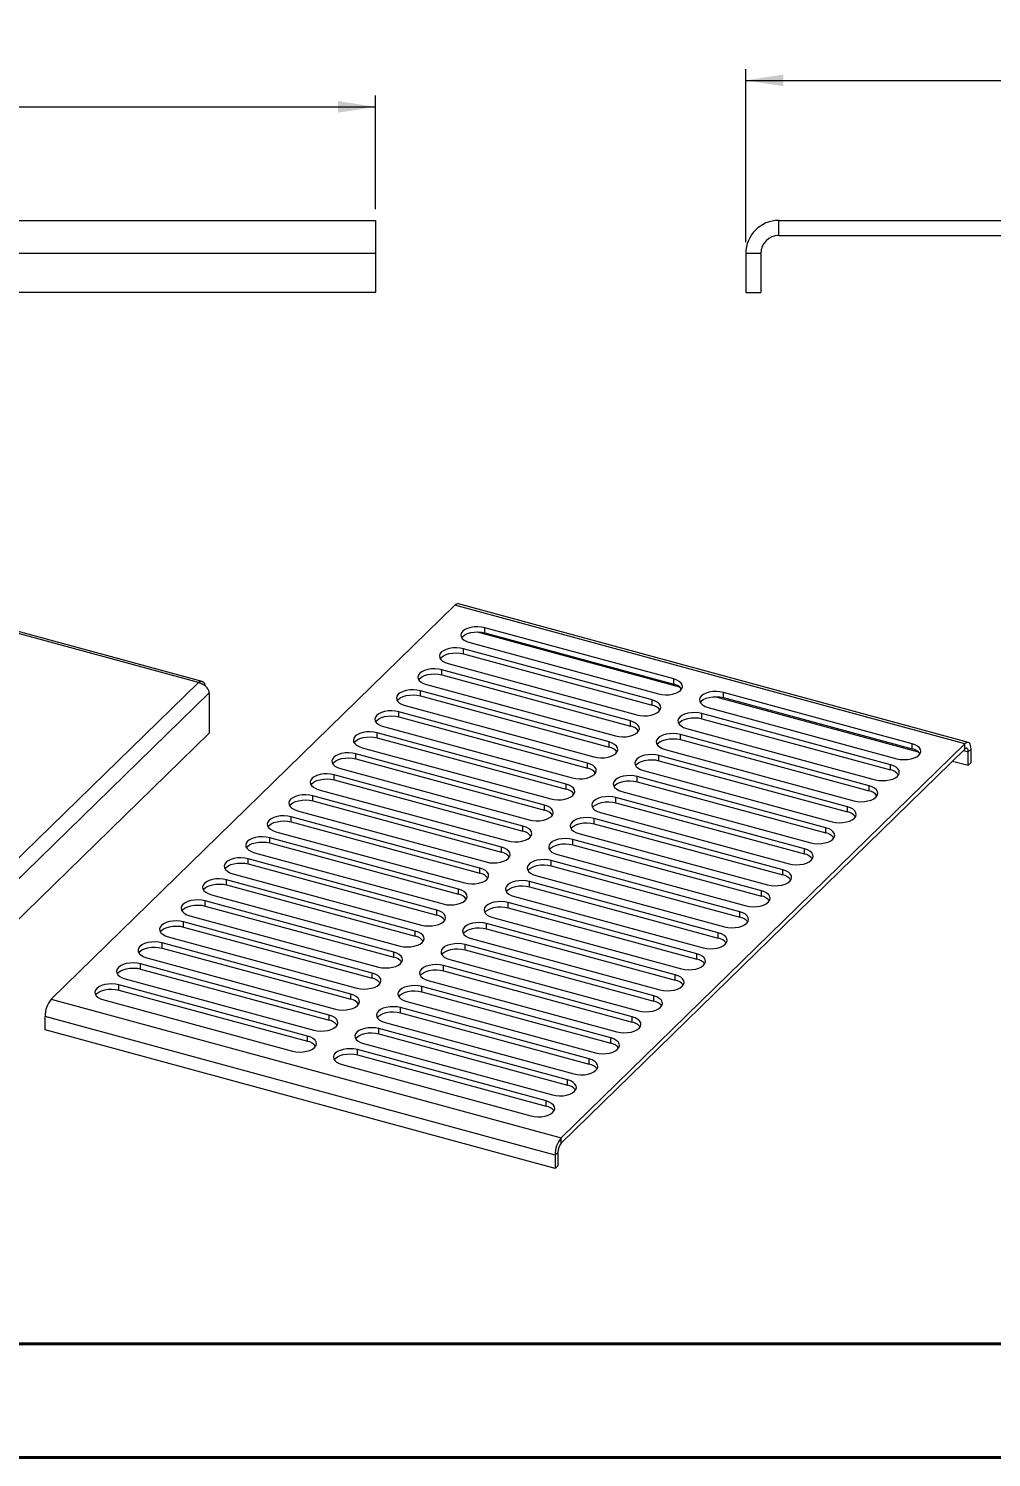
# Paper-space layout 'Hoja2' of a CAD drawing. Header units: inches. Extents: x 0 to 16.5, y 0 to 11.7.
# Drawn here: x 5.365 to 8.704, y 0.008 to 4.965 of the extents above; entities that cross this region are included whole.
import ezdxf

# ---------------------------------------------------------------- set-up
doc = ezdxf.new("R2010")
doc.units = ezdxf.units.IN
doc.header["$MEASUREMENT"] = 0
doc.styles.add('SLDTEXTSTYLE1', font='TXT', dxfattribs={"width": 0.75})
doc.dimstyles.new('SLDDIMSTYLE1', dxfattribs={"dimtxt": 0.137795, "dimasz": 0.13, "dimexe": 0, "dimexo": 0.0625, "dimgap": 0.034449, "dimtad": 1, "dimlfac": 2, "dimrnd": 1e-09, "dimzin": 12, "dimdsep": 46, "dimtxsty": 'SLDTEXTSTYLE1', "dimsah": 1, "dimcen": 0.09, "dimadec": 0, "dimazin": 3, "dimtfac": 1, "dimtofl": 0, "dimtmove": 0, "dimatfit": 3, "dimfxl": 1, "dimfrac": 2, "dimtolj": 1, "dimtzin": 12, "dimarcsym": 0})
doc.dimstyles.new('SLDDIMSTYLE3', dxfattribs={"dimtxt": 0.137795, "dimasz": 0.13, "dimexe": 0, "dimexo": 0.0625, "dimgap": 0.034449, "dimtad": 1, "dimlfac": 2, "dimrnd": 1e-09, "dimzin": 4, "dimdsep": 46, "dimtxsty": 'SLDTEXTSTYLE1', "dimsah": 1, "dimcen": 0.09, "dimadec": 0, "dimazin": 1, "dimtfac": 1, "dimtofl": 0, "dimtmove": 0, "dimatfit": 3, "dimfxl": 1, "dimfrac": 2, "dimtolj": 1, "dimtzin": 12, "dimarcsym": 0})

# ---------------------------------------------------------------- blocks, each defined once
blk = doc.blocks.new('_D_5')
at = {"color": 7, "linetype": 'Continuous', "lineweight": 0}
for p, q in [((1.5685, 4.3389), (1.5685, 4.7326)), ((6.5685, 4.3389), (6.5685, 4.7326)), ((1.5685, 4.6932), (6.5685, 4.6932))]:
    blk.add_line(p, q, dxfattribs=at)
for points in [[(1.5685, 4.6932), (1.6985, 4.6732), (1.6985, 4.7132)], [(6.5685, 4.6932), (6.4385, 4.7132), (6.4385, 4.6732)]]:
    blk.add_solid(points, dxfattribs=at)
at = {"color": 7, "linetype": 'Continuous', "lineweight": 0, "insert": (3.7565, 4.8709), "char_height": 0.1378, "attachment_point": 1, "style": 'SLDTEXTSTYLE1'}
blk.add_mtext('10.00', dxfattribs=at)
blk = doc.blocks.new('_D_6')
at = {"color": 7, "linetype": 'Continuous', "lineweight": 0}
for p, q in [((7.8523, 4.2241), (7.8523, 4.8245)), ((15.5819, 4.2241), (15.5819, 4.8245)), ((7.8523, 4.7851), (15.5819, 4.7851))]:
    blk.add_line(p, q, dxfattribs=at)
for points in [[(7.8523, 4.7851), (7.9823, 4.7651), (7.9823, 4.8051)], [(15.5819, 4.7851), (15.4519, 4.8051), (15.4519, 4.7651)]]:
    blk.add_solid(points, dxfattribs=at)
at = {"color": 7, "linetype": 'Continuous', "lineweight": 0, "insert": (11.4619, 4.9627), "char_height": 0.1378, "attachment_point": 1, "style": 'SLDTEXTSTYLE1'}
blk.add_mtext('15.46', dxfattribs=at)

psp = doc.layouts.new('Hoja2')

# ---------------------------------------------------------------- linework, layer by layer
at = {"color": 7, "linetype": 'Continuous', "lineweight": 15}
for p, q in [((1.5685, 4.2995), (6.5685, 4.2995)), ((6.5685, 4.2995), (6.5685, 4.1847)), ((7.9671, 4.2472), (7.9671, 4.2995)), ((7.9671, 4.2995), (15.4671, 4.2995)), ((7.9671, 4.2472), (15.4671, 4.2472)), ((6.5685, 4.1847), (1.5685, 4.1847)), ((6.5685, 4.1847), (6.5685, 4.0495)), ((7.8523, 4.1847), (7.8523, 4.0495)), ((7.9046, 4.1847), (7.8523, 4.1847)), ((7.9046, 4.1847), (7.9046, 4.0495)), ((6.5685, 4.0495), (1.5685, 4.0495)), ((7.8523, 4.0495), (7.9046, 4.0495)), ((5.9666, 2.6998), (4.3958, 3.1267)), ((5.9537, 2.6966), (4.3892, 3.1218)), ((6.8436, 2.9642), (5.4435, 1.5977)), ((8.6124, 2.4835), (6.8436, 2.9642)), ((8.6245, 2.4884), (6.8556, 2.9692)), ((7.6023, 2.7087), (6.9478, 2.8866)), ((6.9478, 2.8687), (6.9478, 2.8866)), ((6.8948, 2.8349), (7.5492, 2.657)), ((6.9209, 2.872), (7.6228, 2.6813)), ((6.9478, 2.8687), (7.6023, 2.6908)), ((7.5276, 2.6358), (6.8731, 2.8137)), ((6.8731, 2.7958), (6.8731, 2.8137)), ((6.8731, 2.7958), (7.5276, 2.6179)), ((7.4529, 2.563), (6.7984, 2.7408)), ((6.7984, 2.7229), (6.7984, 2.7408)), ((6.8201, 2.762), (7.4746, 2.5841)), ((4.6595, 1.4334), (5.9537, 2.6966)), ((6.7454, 2.6891), (7.3999, 2.5112)), ((6.7984, 2.7229), (7.4529, 2.545)), ((7.6023, 2.6908), (7.6023, 2.7087)), ((4.6878, 1.3886), (5.9908, 2.6604)), ((5.9908, 2.6604), (5.9908, 2.5206)), ((7.3782, 2.4901), (6.7238, 2.668)), ((6.7238, 2.65), (6.7238, 2.668)), ((6.7238, 2.65), (7.3782, 2.4722)), ((7.5276, 2.6179), (7.5276, 2.6358)), ((7.7479, 2.6473), (8.4498, 2.4565)), ((8.4292, 2.484), (7.7747, 2.6619)), ((7.7747, 2.6439), (7.7747, 2.6619)), ((7.7747, 2.6439), (8.4292, 2.4661)), ((7.3036, 2.4172), (6.6491, 2.5951)), ((6.6491, 2.5771), (6.6491, 2.5951)), ((6.6708, 2.6162), (7.3252, 2.4383)), ((8.3545, 2.4111), (7.7, 2.589)), ((7.7, 2.571), (7.7, 2.589)), ((7.7217, 2.6101), (8.3762, 2.4322)), ((6.5961, 2.5433), (7.2506, 2.3655)), ((6.6491, 2.5771), (7.3036, 2.3993)), ((7.4529, 2.545), (7.4529, 2.563)), ((7.647, 2.5372), (8.3015, 2.3594)), ((7.7, 2.571), (8.3545, 2.3932)), ((4.6878, 1.2488), (5.9908, 2.5206)), ((7.2289, 2.3443), (6.5744, 2.5222)), ((6.5744, 2.5043), (6.5744, 2.5222)), ((6.5744, 2.5043), (7.2289, 2.3264)), ((7.2123, 1.117), (8.6124, 2.4835)), ((7.3782, 2.4722), (7.3782, 2.4901)), ((8.2798, 2.3382), (7.6254, 2.5161)), ((7.6254, 2.4982), (7.6254, 2.5161)), ((7.6254, 2.4982), (8.2798, 2.3203)), ((8.4292, 2.4661), (8.4292, 2.484)), ((8.6124, 2.4656), (8.6124, 2.4835)), ((7.1542, 2.2714), (6.4998, 2.4493)), ((6.4998, 2.4314), (6.4998, 2.4493)), ((6.4998, 2.4314), (7.1542, 2.2535)), ((6.5214, 2.4704), (7.1759, 2.2926)), ((7.2123, 1.099), (8.6124, 2.4656)), ((8.2052, 2.2653), (7.5507, 2.4432)), ((7.5507, 2.4253), (7.5507, 2.4432)), ((7.5724, 2.4643), (8.2268, 2.2865)), ((8.6069, 2.4602), (8.6241, 2.4555)), ((8.6241, 2.4555), (8.6338, 2.465)), ((8.6241, 2.4092), (8.6241, 2.4555)), ((8.6338, 2.4187), (8.6338, 2.465)), ((6.4467, 2.3976), (7.1012, 2.2197)), ((7.3036, 2.3993), (7.3036, 2.4172)), ((7.4977, 2.3915), (8.1522, 2.2136)), ((7.5507, 2.4253), (8.2052, 2.2474)), ((8.3545, 2.3932), (8.3545, 2.4111)), ((8.5698, 2.4239), (8.6241, 2.4092)), ((8.6338, 2.4187), (8.6241, 2.4092)), ((7.0796, 2.1986), (6.4251, 2.3764)), ((6.4251, 2.3585), (6.4251, 2.3764)), ((6.4251, 2.3585), (7.0796, 2.1806)), ((7.2289, 2.3264), (7.2289, 2.3443)), ((8.1305, 2.1925), (7.476, 2.3703)), ((7.476, 2.3524), (7.476, 2.3703)), ((7.476, 2.3524), (8.1305, 2.1745)), ((8.2798, 2.3203), (8.2798, 2.3382)), ((7.0049, 2.1257), (6.3504, 2.3035)), ((6.3504, 2.2856), (6.3504, 2.3035)), ((6.3504, 2.2856), (7.0049, 2.1077)), ((6.3721, 2.3247), (7.0265, 2.1468)), ((8.0558, 2.1196), (7.4014, 2.2974)), ((7.4014, 2.2795), (7.4014, 2.2974)), ((7.423, 2.3186), (8.0775, 2.1407)), ((6.9302, 2.0528), (6.2757, 2.2307)), ((6.2757, 2.2127), (6.2757, 2.2307)), ((6.2974, 2.2518), (6.9519, 2.0739)), ((7.1542, 2.2535), (7.1542, 2.2714)), ((7.3483, 2.2457), (8.0028, 2.0678)), ((7.4014, 2.2795), (8.0558, 2.1016)), ((8.2052, 2.2474), (8.2052, 2.2653)), ((6.2757, 2.2127), (6.9302, 2.0349)), ((7.0796, 2.1806), (7.0796, 2.1986)), ((7.9812, 2.0467), (7.3267, 2.2246)), ((7.3267, 2.2066), (7.3267, 2.2246)), ((7.3267, 2.2066), (7.9812, 2.0288)), ((8.1305, 2.1745), (8.1305, 2.1925)), ((6.8555, 1.9799), (6.2011, 2.1578)), ((6.2011, 2.1399), (6.2011, 2.1578)), ((6.2011, 2.1399), (6.8555, 1.962)), ((6.2227, 2.1789), (6.8772, 2.001)), ((7.9065, 1.9738), (7.252, 2.1517)), ((7.252, 2.1338), (7.252, 2.1517)), ((7.252, 2.1338), (7.9065, 1.9559)), ((7.2737, 2.1728), (7.9281, 1.995)), ((6.7809, 1.907), (6.1264, 2.0849)), ((6.1264, 2.067), (6.1264, 2.0849)), ((6.1481, 2.106), (6.8025, 1.9282)), ((7.0049, 2.1077), (7.0049, 2.1257)), ((7.199, 2.0999), (7.8535, 1.9221)), ((8.0558, 2.1016), (8.0558, 2.1196)), ((6.0734, 2.0332), (6.7279, 1.8553)), ((6.1264, 2.067), (6.7809, 1.8891)), ((6.9302, 2.0349), (6.9302, 2.0528)), ((7.8318, 1.9009), (7.1773, 2.0788)), ((7.1773, 2.0609), (7.1773, 2.0788)), ((7.1773, 2.0609), (7.8318, 1.883)), ((7.9812, 2.0288), (7.9812, 2.0467)), ((6.7062, 1.8342), (6.0517, 2.012)), ((6.0517, 1.9941), (6.0517, 2.012)), ((6.0517, 1.9941), (6.7062, 1.8162)), ((7.7571, 1.8281), (7.1027, 2.0059)), ((7.1027, 1.988), (7.1027, 2.0059)), ((7.1027, 1.988), (7.7571, 1.8101)), ((7.1243, 2.0271), (7.7788, 1.8492)), ((6.6315, 1.7613), (5.9771, 1.9391)), ((5.9771, 1.9212), (5.9771, 1.9391)), ((5.9987, 1.9603), (6.6532, 1.7824)), ((6.8555, 1.962), (6.8555, 1.9799)), ((7.6825, 1.7552), (7.028, 1.933)), ((7.028, 1.9151), (7.028, 1.933)), ((7.0497, 1.9542), (7.7041, 1.7763)), ((7.9065, 1.9559), (7.9065, 1.9738)), ((5.924, 1.8874), (6.5785, 1.7095)), ((5.9771, 1.9212), (6.6315, 1.7433)), ((6.7809, 1.8891), (6.7809, 1.907)), ((7.028, 1.9151), (7.6825, 1.7372)), ((7.8318, 1.883), (7.8318, 1.9009)), ((6.5569, 1.6884), (5.9024, 1.8663)), ((5.9024, 1.8483), (5.9024, 1.8663)), ((5.9024, 1.8483), (6.5569, 1.6705)), ((6.7062, 1.8162), (6.7062, 1.8342)), ((7.6078, 1.6823), (6.9533, 1.8602)), ((6.9533, 1.8422), (6.9533, 1.8602)), ((6.9533, 1.8422), (7.6078, 1.6644)), ((6.975, 1.8813), (7.6295, 1.7034)), ((6.4822, 1.6155), (5.8277, 1.7934)), ((5.8277, 1.7754), (5.8277, 1.7934)), ((5.8494, 1.8145), (6.5038, 1.6366)), ((7.5331, 1.6094), (6.8787, 1.7873)), ((6.8787, 1.7693), (6.8787, 1.7873)), ((6.9003, 1.8084), (7.5548, 1.6305)), ((7.7571, 1.8101), (7.7571, 1.8281)), ((5.7747, 1.7416), (6.4292, 1.5638)), ((5.8277, 1.7754), (6.4822, 1.5976)), ((6.6315, 1.7433), (6.6315, 1.7613)), ((6.8256, 1.7355), (7.4801, 1.5577)), ((6.8787, 1.7693), (7.5331, 1.5915)), ((7.6825, 1.7372), (7.6825, 1.7552)), ((6.4075, 1.5426), (5.753, 1.7205)), ((5.753, 1.7026), (5.753, 1.7205)), ((5.753, 1.7026), (6.4075, 1.5247)), ((6.5569, 1.6705), (6.5569, 1.6884)), ((7.4585, 1.5365), (6.804, 1.7144)), ((6.804, 1.6965), (6.804, 1.7144)), ((6.804, 1.6965), (7.4585, 1.5186)), ((6.3328, 1.4697), (5.6784, 1.6476)), ((5.6784, 1.6297), (5.6784, 1.6476)), ((5.7, 1.6688), (6.3545, 1.4909)), ((7.3838, 1.4636), (6.7293, 1.6415)), ((6.7293, 1.6236), (6.7293, 1.6415)), ((6.751, 1.6627), (7.4054, 1.4848)), ((7.6078, 1.6644), (7.6078, 1.6823)), ((5.4435, 1.5977), (7.2123, 1.117)), ((5.6254, 1.5959), (6.2798, 1.418)), ((5.6784, 1.6297), (6.3328, 1.4518)), ((6.4822, 1.5976), (6.4822, 1.6155)), ((6.6763, 1.5898), (7.3308, 1.4119)), ((6.7293, 1.6236), (7.3838, 1.4457)), ((7.5331, 1.5915), (7.5331, 1.6094)), ((7.1909, 1.0567), (5.4221, 1.5374)), ((5.4221, 1.4911), (5.4221, 1.5374)), ((6.4075, 1.5247), (6.4075, 1.5426)), ((7.3091, 1.3908), (6.6547, 1.5686)), ((6.6547, 1.5507), (6.6547, 1.5686)), ((6.6547, 1.5507), (7.3091, 1.3728)), ((7.4585, 1.5186), (7.4585, 1.5365)), ((7.1909, 1.0103), (5.4221, 1.4911)), ((7.2344, 1.3179), (6.58, 1.4958)), ((6.58, 1.4778), (6.58, 1.4958)), ((6.6016, 1.5169), (7.2561, 1.339)), ((6.3328, 1.4518), (6.3328, 1.4697)), ((6.527, 1.444), (7.1814, 1.2661)), ((6.58, 1.4778), (7.2344, 1.2999)), ((7.3838, 1.4457), (7.3838, 1.4636)), ((7.1598, 1.245), (6.5053, 1.4229)), ((6.5053, 1.4049), (6.5053, 1.4229)), ((6.5053, 1.4049), (7.1598, 1.2271)), ((7.3091, 1.3728), (7.3091, 1.3908)), ((6.4523, 1.3711), (7.1068, 1.1933)), ((7.2344, 1.2999), (7.2344, 1.3179)), ((7.1598, 1.2271), (7.1598, 1.245)), ((7.2123, 1.099), (7.2123, 1.117)), ((7.2007, 1.0662), (7.1909, 1.0567)), ((7.1909, 1.0567), (7.1909, 1.0103)), ((7.2007, 1.0662), (7.2007, 1.0199)), ((7.1909, 1.0103), (7.2007, 1.0199))]:
    psp.add_line(p, q, dxfattribs=at)
at = {"color": 7, "linetype": 'Continuous', "lineweight": 40}
for p, q in [((0.9874, 0.4022), (16.1448, 0.4022)), ((0.0031, 0.0085), (16.5385, 0.0085))]:
    psp.add_line(p, q, dxfattribs=at)
at = {"color": 7, "linetype": 'Continuous', "lineweight": 15, "flags": 128}
for points in [[(6.9478, 2.8866), (6.9359, 2.889), (6.9234, 2.89), (6.9107, 2.8895), (6.8985, 2.8875), (6.8875, 2.8843), (6.8782, 2.8798), (6.871, 2.8744), (6.8664, 2.8683), (6.8645, 2.8618), (6.8655, 2.8553), (6.8692, 2.849), (6.8756, 2.8433), (6.8843, 2.8385), (6.8948, 2.8349)], [(6.8672, 2.8518), (6.871, 2.8564), (6.8782, 2.8619), (6.8875, 2.8663), (6.8985, 2.8696), (6.9107, 2.8715), (6.9234, 2.872), (6.9359, 2.8711), (6.9478, 2.8687)], [(6.8731, 2.8137), (6.8613, 2.8161), (6.8487, 2.8171), (6.836, 2.8166), (6.8239, 2.8147), (6.8128, 2.8114), (6.8035, 2.8069), (6.7964, 2.8015), (6.7917, 2.7954), (6.7898, 2.7889), (6.7908, 2.7824), (6.7946, 2.7761), (6.8009, 2.7705), (6.8096, 2.7657), (6.8201, 2.762)], [(6.7925, 2.7789), (6.7964, 2.7836), (6.8035, 2.789), (6.8128, 2.7934), (6.8239, 2.7967), (6.836, 2.7987), (6.8487, 2.7991), (6.8613, 2.7982), (6.8731, 2.7958)], [(6.7984, 2.7408), (6.7866, 2.7432), (6.774, 2.7442), (6.7613, 2.7437), (6.7492, 2.7418), (6.7382, 2.7385), (6.7289, 2.734), (6.7217, 2.7286), (6.7171, 2.7225), (6.7152, 2.716), (6.7161, 2.7095), (6.7199, 2.7032), (6.7263, 2.6976), (6.7349, 2.6928), (6.7454, 2.6891)], [(6.7179, 2.706), (6.7217, 2.7107), (6.7289, 2.7161), (6.7382, 2.7206), (6.7492, 2.7238), (6.7613, 2.7258), (6.774, 2.7263), (6.7866, 2.7253), (6.7984, 2.7229)], [(7.5492, 2.657), (7.5611, 2.6546), (7.5737, 2.6536), (7.5863, 2.6541), (7.5985, 2.656), (7.6095, 2.6593), (7.6188, 2.6638), (7.626, 2.6692), (7.6306, 2.6753), (7.6325, 2.6818), (7.6315, 2.6883), (7.6278, 2.6946), (7.6214, 2.7002), (7.6128, 2.705), (7.6023, 2.7087)], [(6.7238, 2.668), (6.7119, 2.6703), (6.6993, 2.6713), (6.6867, 2.6708), (6.6745, 2.6689), (6.6635, 2.6656), (6.6542, 2.6611), (6.647, 2.6557), (6.6424, 2.6496), (6.6405, 2.6432), (6.6415, 2.6366), (6.6452, 2.6304), (6.6516, 2.6247), (6.6602, 2.6199), (6.6708, 2.6162)], [(6.6432, 2.6331), (6.647, 2.6378), (6.6542, 2.6432), (6.6635, 2.6477), (6.6745, 2.651), (6.6867, 2.6529), (6.6993, 2.6534), (6.7119, 2.6524), (6.7238, 2.65)], [(7.4746, 2.5841), (7.4864, 2.5817), (7.499, 2.5807), (7.5117, 2.5812), (7.5238, 2.5832), (7.5348, 2.5864), (7.5441, 2.5909), (7.5513, 2.5963), (7.5559, 2.6024), (7.5578, 2.6089), (7.5569, 2.6154), (7.5531, 2.6217), (7.5468, 2.6274), (7.5381, 2.6322), (7.5276, 2.6358)], [(7.7747, 2.6619), (7.7629, 2.6642), (7.7503, 2.6652), (7.7376, 2.6647), (7.7255, 2.6628), (7.7145, 2.6595), (7.7051, 2.6551), (7.698, 2.6496), (7.6933, 2.6435), (7.6914, 2.6371), (7.6924, 2.6305), (7.6962, 2.6243), (7.7025, 2.6186), (7.7112, 2.6138), (7.7217, 2.6101)], [(7.6941, 2.627), (7.698, 2.6317), (7.7051, 2.6371), (7.7145, 2.6416), (7.7255, 2.6449), (7.7376, 2.6468), (7.7503, 2.6473), (7.7629, 2.6463), (7.7747, 2.6439)], [(6.6491, 2.5951), (6.6373, 2.5975), (6.6247, 2.5984), (6.612, 2.5979), (6.5998, 2.596), (6.5888, 2.5927), (6.5795, 2.5883), (6.5724, 2.5829), (6.5677, 2.5768), (6.5658, 2.5703), (6.5668, 2.5637), (6.5705, 2.5575), (6.5769, 2.5518), (6.5856, 2.547), (6.5961, 2.5433)], [(6.5685, 2.5602), (6.5724, 2.5649), (6.5795, 2.5703), (6.5888, 2.5748), (6.5998, 2.5781), (6.612, 2.58), (6.6247, 2.5805), (6.6373, 2.5795), (6.6491, 2.5771)], [(7.7, 2.589), (7.6882, 2.5914), (7.6756, 2.5923), (7.6629, 2.5918), (7.6508, 2.5899), (7.6398, 2.5866), (7.6305, 2.5822), (7.6233, 2.5768), (7.6187, 2.5707), (7.6168, 2.5642), (7.6177, 2.5576), (7.6215, 2.5514), (7.6279, 2.5457), (7.6365, 2.5409), (7.647, 2.5372)], [(7.3999, 2.5112), (7.4117, 2.5088), (7.4243, 2.5079), (7.437, 2.5084), (7.4491, 2.5103), (7.4602, 2.5136), (7.4695, 2.518), (7.4766, 2.5234), (7.4813, 2.5295), (7.4832, 2.536), (7.4822, 2.5426), (7.4784, 2.5488), (7.4721, 2.5545), (7.4634, 2.5593), (7.4529, 2.563)], [(7.6195, 2.5541), (7.6233, 2.5588), (7.6305, 2.5642), (7.6398, 2.5687), (7.6508, 2.572), (7.6629, 2.5739), (7.6756, 2.5744), (7.6882, 2.5734), (7.7, 2.571)], [(6.5744, 2.5222), (6.5626, 2.5246), (6.55, 2.5256), (6.5373, 2.5251), (6.5252, 2.5231), (6.5142, 2.5198), (6.5048, 2.5154), (6.4977, 2.51), (6.493, 2.5039), (6.4912, 2.4974), (6.4921, 2.4909), (6.4959, 2.4846), (6.5022, 2.4789), (6.5109, 2.4741), (6.5214, 2.4704)], [(6.4939, 2.4874), (6.4977, 2.492), (6.5048, 2.4975), (6.5142, 2.5019), (6.5252, 2.5052), (6.5373, 2.5071), (6.55, 2.5076), (6.5626, 2.5066), (6.5744, 2.5043)], [(7.3252, 2.4383), (7.3371, 2.4359), (7.3496, 2.435), (7.3623, 2.4355), (7.3745, 2.4374), (7.3855, 2.4407), (7.3948, 2.4451), (7.402, 2.4506), (7.4066, 2.4567), (7.4085, 2.4631), (7.4075, 2.4697), (7.4038, 2.4759), (7.3974, 2.4816), (7.3888, 2.4864), (7.3782, 2.4901)], [(7.6254, 2.5161), (7.6135, 2.5185), (7.601, 2.5195), (7.5883, 2.519), (7.5761, 2.517), (7.5651, 2.5137), (7.5558, 2.5093), (7.5486, 2.5039), (7.544, 2.4978), (7.5421, 2.4913), (7.5431, 2.4848), (7.5468, 2.4785), (7.5532, 2.4728), (7.5618, 2.468), (7.5724, 2.4643)], [(7.5448, 2.4813), (7.5486, 2.4859), (7.5558, 2.4914), (7.5651, 2.4958), (7.5761, 2.4991), (7.5883, 2.501), (7.601, 2.5015), (7.6135, 2.5006), (7.6254, 2.4982)], [(8.3762, 2.4322), (8.388, 2.4298), (8.4006, 2.4289), (8.4133, 2.4294), (8.4254, 2.4313), (8.4364, 2.4346), (8.4458, 2.439), (8.4529, 2.4445), (8.4576, 2.4506), (8.4594, 2.457), (8.4585, 2.4636), (8.4547, 2.4698), (8.4484, 2.4755), (8.4397, 2.4803), (8.4292, 2.484)], [(8.6338, 2.465), (8.6334, 2.4723), (8.6322, 2.4785), (8.6302, 2.4834), (8.6276, 2.4868), (8.6243, 2.4885), (8.6206, 2.4885), (8.6166, 2.4868), (8.6124, 2.4835)], [(6.4998, 2.4493), (6.4879, 2.4517), (6.4753, 2.4527), (6.4627, 2.4522), (6.4505, 2.4502), (6.4395, 2.447), (6.4302, 2.4425), (6.423, 2.4371), (6.4184, 2.431), (6.4165, 2.4245), (6.4174, 2.418), (6.4212, 2.4117), (6.4276, 2.4061), (6.4362, 2.4013), (6.4467, 2.3976)], [(6.4192, 2.4145), (6.423, 2.4192), (6.4302, 2.4246), (6.4395, 2.429), (6.4505, 2.4323), (6.4627, 2.4342), (6.4753, 2.4347), (6.4879, 2.4338), (6.4998, 2.4314)], [(7.5507, 2.4432), (7.5389, 2.4456), (7.5263, 2.4466), (7.5136, 2.4461), (7.5014, 2.4441), (7.4904, 2.4409), (7.4811, 2.4364), (7.474, 2.431), (7.4693, 2.4249), (7.4674, 2.4184), (7.4684, 2.4119), (7.4722, 2.4056), (7.4785, 2.4), (7.4872, 2.3952), (7.4977, 2.3915)], [(7.4701, 2.4084), (7.474, 2.4131), (7.4811, 2.4185), (7.4904, 2.4229), (7.5014, 2.4262), (7.5136, 2.4281), (7.5263, 2.4286), (7.5389, 2.4277), (7.5507, 2.4253)], [(8.6241, 2.4555), (8.6239, 2.4595), (8.6232, 2.4629), (8.6221, 2.4655), (8.6207, 2.4673), (8.6189, 2.4683), (8.6169, 2.4683), (8.6147, 2.4674), (8.6124, 2.4656)], [(6.4251, 2.3764), (6.4132, 2.3788), (6.4007, 2.3798), (6.388, 2.3793), (6.3758, 2.3774), (6.3648, 2.3741), (6.3555, 2.3696), (6.3483, 2.3642), (6.3437, 2.3581), (6.3418, 2.3516), (6.3428, 2.3451), (6.3465, 2.3388), (6.3529, 2.3332), (6.3616, 2.3284), (6.3721, 2.3247)], [(7.2506, 2.3655), (7.2624, 2.3631), (7.275, 2.3621), (7.2877, 2.3626), (7.2998, 2.3645), (7.3108, 2.3678), (7.3201, 2.3723), (7.3273, 2.3777), (7.3319, 2.3838), (7.3338, 2.3903), (7.3329, 2.3968), (7.3291, 2.403), (7.3227, 2.4087), (7.3141, 2.4135), (7.3036, 2.4172)], [(8.3015, 2.3594), (8.3133, 2.357), (8.3259, 2.356), (8.3386, 2.3565), (8.3508, 2.3584), (8.3618, 2.3617), (8.3711, 2.3662), (8.3782, 2.3716), (8.3829, 2.3777), (8.3848, 2.3842), (8.3838, 2.3907), (8.3801, 2.3969), (8.3737, 2.4026), (8.365, 2.4074), (8.3545, 2.4111)], [(6.3445, 2.3416), (6.3483, 2.3463), (6.3555, 2.3517), (6.3648, 2.3562), (6.3758, 2.3594), (6.388, 2.3614), (6.4007, 2.3619), (6.4132, 2.3609), (6.4251, 2.3585)], [(7.1759, 2.2926), (7.1877, 2.2902), (7.2003, 2.2892), (7.213, 2.2897), (7.2251, 2.2916), (7.2361, 2.2949), (7.2455, 2.2994), (7.2526, 2.3048), (7.2573, 2.3109), (7.2591, 2.3174), (7.2582, 2.3239), (7.2544, 2.3302), (7.2481, 2.3358), (7.2394, 2.3406), (7.2289, 2.3443)], [(7.476, 2.3703), (7.4642, 2.3727), (7.4516, 2.3737), (7.4389, 2.3732), (7.4268, 2.3713), (7.4158, 2.368), (7.4064, 2.3635), (7.3993, 2.3581), (7.3947, 2.352), (7.3928, 2.3455), (7.3937, 2.339), (7.3975, 2.3327), (7.4038, 2.3271), (7.4125, 2.3223), (7.423, 2.3186)], [(7.3955, 2.3355), (7.3993, 2.3402), (7.4064, 2.3456), (7.4158, 2.3501), (7.4268, 2.3533), (7.4389, 2.3553), (7.4516, 2.3558), (7.4642, 2.3548), (7.476, 2.3524)], [(8.2268, 2.2865), (8.2387, 2.2841), (8.2513, 2.2831), (8.2639, 2.2836), (8.2761, 2.2855), (8.2871, 2.2888), (8.2964, 2.2933), (8.3036, 2.2987), (8.3082, 2.3048), (8.3101, 2.3113), (8.3091, 2.3178), (8.3054, 2.3241), (8.299, 2.3297), (8.2904, 2.3345), (8.2798, 2.3382)], [(6.3504, 2.3035), (6.3386, 2.3059), (6.326, 2.3069), (6.3133, 2.3064), (6.3012, 2.3045), (6.2901, 2.3012), (6.2808, 2.2967), (6.2737, 2.2913), (6.269, 2.2852), (6.2671, 2.2787), (6.2681, 2.2722), (6.2719, 2.266), (6.2782, 2.2603), (6.2869, 2.2555), (6.2974, 2.2518)], [(6.2698, 2.2687), (6.2737, 2.2734), (6.2808, 2.2788), (6.2901, 2.2833), (6.3012, 2.2865), (6.3133, 2.2885), (6.326, 2.289), (6.3386, 2.288), (6.3504, 2.2856)], [(7.4014, 2.2974), (7.3895, 2.2998), (7.3769, 2.3008), (7.3643, 2.3003), (7.3521, 2.2984), (7.3411, 2.2951), (7.3318, 2.2906), (7.3246, 2.2852), (7.32, 2.2791), (7.3181, 2.2727), (7.3191, 2.2661), (7.3228, 2.2599), (7.3292, 2.2542), (7.3378, 2.2494), (7.3483, 2.2457)], [(7.3208, 2.2626), (7.3246, 2.2673), (7.3318, 2.2727), (7.3411, 2.2772), (7.3521, 2.2804), (7.3643, 2.2824), (7.3769, 2.2829), (7.3895, 2.2819), (7.4014, 2.2795)], [(6.2757, 2.2307), (6.2639, 2.2331), (6.2513, 2.234), (6.2386, 2.2335), (6.2265, 2.2316), (6.2155, 2.2283), (6.2062, 2.2239), (6.199, 2.2184), (6.1944, 2.2123), (6.1925, 2.2059), (6.1934, 2.1993), (6.1972, 2.1931), (6.2036, 2.1874), (6.2122, 2.1826), (6.2227, 2.1789)], [(7.1012, 2.2197), (7.1131, 2.2173), (7.1256, 2.2163), (7.1383, 2.2168), (7.1505, 2.2188), (7.1615, 2.222), (7.1708, 2.2265), (7.178, 2.2319), (7.1826, 2.238), (7.1845, 2.2445), (7.1835, 2.251), (7.1798, 2.2573), (7.1734, 2.263), (7.1647, 2.2678), (7.1542, 2.2714)], [(8.1522, 2.2136), (8.164, 2.2112), (8.1766, 2.2102), (8.1893, 2.2107), (8.2014, 2.2127), (8.2124, 2.2159), (8.2217, 2.2204), (8.2289, 2.2258), (8.2335, 2.2319), (8.2354, 2.2384), (8.2345, 2.2449), (8.2307, 2.2512), (8.2243, 2.2569), (8.2157, 2.2617), (8.2052, 2.2653)], [(6.1952, 2.1958), (6.199, 2.2005), (6.2062, 2.2059), (6.2155, 2.2104), (6.2265, 2.2137), (6.2386, 2.2156), (6.2513, 2.2161), (6.2639, 2.2151), (6.2757, 2.2127)], [(7.0265, 2.1468), (7.0384, 2.1444), (7.051, 2.1435), (7.0636, 2.1439), (7.0758, 2.1459), (7.0868, 2.1492), (7.0961, 2.1536), (7.1033, 2.159), (7.1079, 2.1651), (7.1098, 2.1716), (7.1088, 2.1781), (7.1051, 2.1844), (7.0987, 2.1901), (7.0901, 2.1949), (7.0796, 2.1986)], [(7.3267, 2.2246), (7.3148, 2.227), (7.3023, 2.2279), (7.2896, 2.2274), (7.2774, 2.2255), (7.2664, 2.2222), (7.2571, 2.2178), (7.2499, 2.2123), (7.2453, 2.2062), (7.2434, 2.1998), (7.2444, 2.1932), (7.2481, 2.187), (7.2545, 2.1813), (7.2632, 2.1765), (7.2737, 2.1728)], [(7.2461, 2.1897), (7.2499, 2.1944), (7.2571, 2.1998), (7.2664, 2.2043), (7.2774, 2.2076), (7.2896, 2.2095), (7.3023, 2.21), (7.3148, 2.209), (7.3267, 2.2066)], [(8.0775, 2.1407), (8.0893, 2.1383), (8.1019, 2.1374), (8.1146, 2.1378), (8.1267, 2.1398), (8.1378, 2.1431), (8.1471, 2.1475), (8.1542, 2.1529), (8.1589, 2.159), (8.1608, 2.1655), (8.1598, 2.172), (8.156, 2.1783), (8.1497, 2.184), (8.141, 2.1888), (8.1305, 2.1925)], [(6.2011, 2.1578), (6.1892, 2.1602), (6.1766, 2.1611), (6.164, 2.1607), (6.1518, 2.1587), (6.1408, 2.1554), (6.1315, 2.151), (6.1243, 2.1456), (6.1197, 2.1395), (6.1178, 2.133), (6.1188, 2.1265), (6.1225, 2.1202), (6.1289, 2.1145), (6.1375, 2.1097), (6.1481, 2.106)], [(6.1205, 2.1229), (6.1243, 2.1276), (6.1315, 2.133), (6.1408, 2.1375), (6.1518, 2.1408), (6.164, 2.1427), (6.1766, 2.1432), (6.1892, 2.1422), (6.2011, 2.1399)], [(7.252, 2.1517), (7.2402, 2.1541), (7.2276, 2.155), (7.2149, 2.1546), (7.2028, 2.1526), (7.1918, 2.1493), (7.1824, 2.1449), (7.1753, 2.1395), (7.1706, 2.1334), (7.1688, 2.1269), (7.1697, 2.1204), (7.1735, 2.1141), (7.1798, 2.1084), (7.1885, 2.1036), (7.199, 2.0999)], [(7.1714, 2.1168), (7.1753, 2.1215), (7.1824, 2.1269), (7.1918, 2.1314), (7.2028, 2.1347), (7.2149, 2.1366), (7.2276, 2.1371), (7.2402, 2.1361), (7.252, 2.1338)], [(6.1264, 2.0849), (6.1146, 2.0873), (6.102, 2.0883), (6.0893, 2.0878), (6.0771, 2.0858), (6.0661, 2.0826), (6.0568, 2.0781), (6.0497, 2.0727), (6.045, 2.0666), (6.0431, 2.0601), (6.0441, 2.0536), (6.0478, 2.0473), (6.0542, 2.0416), (6.0629, 2.0368), (6.0734, 2.0332)], [(6.9519, 2.0739), (6.9637, 2.0715), (6.9763, 2.0706), (6.989, 2.0711), (7.0011, 2.073), (7.0121, 2.0763), (7.0215, 2.0807), (7.0286, 2.0862), (7.0332, 2.0923), (7.0351, 2.0987), (7.0342, 2.1053), (7.0304, 2.1115), (7.0241, 2.1172), (7.0154, 2.122), (7.0049, 2.1257)], [(7.1773, 2.0788), (7.1655, 2.0812), (7.1529, 2.0822), (7.1402, 2.0817), (7.1281, 2.0797), (7.1171, 2.0765), (7.1078, 2.072), (7.1006, 2.0666), (7.096, 2.0605), (7.0941, 2.054), (7.095, 2.0475), (7.0988, 2.0412), (7.1052, 2.0355), (7.1138, 2.0307), (7.1243, 2.0271)], [(8.0028, 2.0678), (8.0147, 2.0654), (8.0272, 2.0645), (8.0399, 2.065), (8.0521, 2.0669), (8.0631, 2.0702), (8.0724, 2.0746), (8.0796, 2.0801), (8.0842, 2.0862), (8.0861, 2.0926), (8.0851, 2.0992), (8.0814, 2.1054), (8.075, 2.1111), (8.0663, 2.1159), (8.0558, 2.1196)], [(6.0458, 2.0501), (6.0497, 2.0548), (6.0568, 2.0602), (6.0661, 2.0646), (6.0771, 2.0679), (6.0893, 2.0698), (6.102, 2.0703), (6.1146, 2.0694), (6.1264, 2.067)], [(6.8772, 2.001), (6.889, 1.9987), (6.9016, 1.9977), (6.9143, 1.9982), (6.9265, 2.0001), (6.9375, 2.0034), (6.9468, 2.0079), (6.9539, 2.0133), (6.9586, 2.0194), (6.9605, 2.0258), (6.9595, 2.0324), (6.9557, 2.0386), (6.9494, 2.0443), (6.9407, 2.0491), (6.9302, 2.0528)], [(7.0968, 2.044), (7.1006, 2.0487), (7.1078, 2.0541), (7.1171, 2.0585), (7.1281, 2.0618), (7.1402, 2.0637), (7.1529, 2.0642), (7.1655, 2.0633), (7.1773, 2.0609)], [(7.9281, 1.995), (7.94, 1.9926), (7.9526, 1.9916), (7.9652, 1.9921), (7.9774, 1.994), (7.9884, 1.9973), (7.9977, 2.0018), (8.0049, 2.0072), (8.0095, 2.0133), (8.0114, 2.0197), (8.0105, 2.0263), (8.0067, 2.0325), (8.0003, 2.0382), (7.9917, 2.043), (7.9812, 2.0467)], [(6.0517, 2.012), (6.0399, 2.0144), (6.0273, 2.0154), (6.0146, 2.0149), (6.0025, 2.013), (5.9915, 2.0097), (5.9821, 2.0052), (5.975, 1.9998), (5.9703, 1.9937), (5.9685, 1.9872), (5.9694, 1.9807), (5.9732, 1.9744), (5.9795, 1.9688), (5.9882, 1.964), (5.9987, 1.9603)], [(5.9712, 1.9772), (5.975, 1.9819), (5.9821, 1.9873), (5.9915, 1.9917), (6.0025, 1.995), (6.0146, 1.997), (6.0273, 1.9975), (6.0399, 1.9965), (6.0517, 1.9941)], [(7.1027, 2.0059), (7.0908, 2.0083), (7.0783, 2.0093), (7.0656, 2.0088), (7.0534, 2.0069), (7.0424, 2.0036), (7.0331, 1.9991), (7.0259, 1.9937), (7.0213, 1.9876), (7.0194, 1.9811), (7.0204, 1.9746), (7.0241, 1.9683), (7.0305, 1.9627), (7.0391, 1.9579), (7.0497, 1.9542)], [(7.0221, 1.9711), (7.0259, 1.9758), (7.0331, 1.9812), (7.0424, 1.9856), (7.0534, 1.9889), (7.0656, 1.9909), (7.0783, 1.9914), (7.0908, 1.9904), (7.1027, 1.988)], [(5.9771, 1.9391), (5.9652, 1.9415), (5.9526, 1.9425), (5.94, 1.942), (5.9278, 1.9401), (5.9168, 1.9368), (5.9075, 1.9323), (5.9003, 1.9269), (5.8957, 1.9208), (5.8938, 1.9143), (5.8947, 1.9078), (5.8985, 1.9016), (5.9049, 1.8959), (5.9135, 1.8911), (5.924, 1.8874)], [(6.8025, 1.9282), (6.8144, 1.9258), (6.8269, 1.9248), (6.8396, 1.9253), (6.8518, 1.9272), (6.8628, 1.9305), (6.8721, 1.935), (6.8793, 1.9404), (6.8839, 1.9465), (6.8858, 1.953), (6.8848, 1.9595), (6.8811, 1.9658), (6.8747, 1.9714), (6.8661, 1.9762), (6.8555, 1.9799)], [(7.028, 1.933), (7.0162, 1.9354), (7.0036, 1.9364), (6.9909, 1.9359), (6.9788, 1.934), (6.9677, 1.9307), (6.9584, 1.9262), (6.9513, 1.9208), (6.9466, 1.9147), (6.9447, 1.9082), (6.9457, 1.9017), (6.9495, 1.8955), (6.9558, 1.8898), (6.9645, 1.885), (6.975, 1.8813)], [(7.8535, 1.9221), (7.8653, 1.9197), (7.8779, 1.9187), (7.8906, 1.9192), (7.9027, 1.9211), (7.9137, 1.9244), (7.9231, 1.9289), (7.9302, 1.9343), (7.9349, 1.9404), (7.9367, 1.9469), (7.9358, 1.9534), (7.932, 1.9597), (7.9257, 1.9653), (7.917, 1.9701), (7.9065, 1.9738)], [(5.8965, 1.9043), (5.9003, 1.909), (5.9075, 1.9144), (5.9168, 1.9189), (5.9278, 1.9221), (5.94, 1.9241), (5.9526, 1.9246), (5.9652, 1.9236), (5.9771, 1.9212)], [(6.7279, 1.8553), (6.7397, 1.8529), (6.7523, 1.8519), (6.765, 1.8524), (6.7771, 1.8544), (6.7881, 1.8576), (6.7974, 1.8621), (6.8046, 1.8675), (6.8092, 1.8736), (6.8111, 1.8801), (6.8102, 1.8866), (6.8064, 1.8929), (6.8, 1.8985), (6.7914, 1.9033), (6.7809, 1.907)], [(6.9474, 1.8982), (6.9513, 1.9029), (6.9584, 1.9083), (6.9677, 1.9128), (6.9788, 1.916), (6.9909, 1.918), (7.0036, 1.9185), (7.0162, 1.9175), (7.028, 1.9151)], [(7.7788, 1.8492), (7.7906, 1.8468), (7.8032, 1.8458), (7.8159, 1.8463), (7.8281, 1.8483), (7.8391, 1.8515), (7.8484, 1.856), (7.8555, 1.8614), (7.8602, 1.8675), (7.8621, 1.874), (7.8611, 1.8805), (7.8574, 1.8868), (7.851, 1.8924), (7.8423, 1.8972), (7.8318, 1.9009)], [(5.9024, 1.8663), (5.8905, 1.8686), (5.878, 1.8696), (5.8653, 1.8691), (5.8531, 1.8672), (5.8421, 1.8639), (5.8328, 1.8595), (5.8256, 1.854), (5.821, 1.8479), (5.8191, 1.8415), (5.8201, 1.8349), (5.8238, 1.8287), (5.8302, 1.823), (5.8389, 1.8182), (5.8494, 1.8145)], [(5.8218, 1.8314), (5.8256, 1.8361), (5.8328, 1.8415), (5.8421, 1.846), (5.8531, 1.8493), (5.8653, 1.8512), (5.878, 1.8517), (5.8905, 1.8507), (5.9024, 1.8483)], [(6.6532, 1.7824), (6.665, 1.78), (6.6776, 1.779), (6.6903, 1.7795), (6.7024, 1.7815), (6.7134, 1.7848), (6.7228, 1.7892), (6.7299, 1.7946), (6.7346, 1.8007), (6.7365, 1.8072), (6.7355, 1.8137), (6.7317, 1.82), (6.7254, 1.8257), (6.7167, 1.8305), (6.7062, 1.8342)], [(6.9533, 1.8602), (6.9415, 1.8625), (6.9289, 1.8635), (6.9162, 1.863), (6.9041, 1.8611), (6.8931, 1.8578), (6.8838, 1.8534), (6.8766, 1.8479), (6.872, 1.8418), (6.8701, 1.8354), (6.871, 1.8288), (6.8748, 1.8226), (6.8811, 1.8169), (6.8898, 1.8121), (6.9003, 1.8084)], [(6.8728, 1.8253), (6.8766, 1.83), (6.8838, 1.8354), (6.8931, 1.8399), (6.9041, 1.8432), (6.9162, 1.8451), (6.9289, 1.8456), (6.9415, 1.8446), (6.9533, 1.8422)], [(5.8277, 1.7934), (5.8159, 1.7958), (5.8033, 1.7967), (5.7906, 1.7962), (5.7785, 1.7943), (5.7674, 1.791), (5.7581, 1.7866), (5.751, 1.7812), (5.7463, 1.7751), (5.7444, 1.7686), (5.7454, 1.762), (5.7492, 1.7558), (5.7555, 1.7501), (5.7642, 1.7453), (5.7747, 1.7416)], [(6.8787, 1.7873), (6.8668, 1.7897), (6.8542, 1.7906), (6.8416, 1.7901), (6.8294, 1.7882), (6.8184, 1.7849), (6.8091, 1.7805), (6.8019, 1.7751), (6.7973, 1.769), (6.7954, 1.7625), (6.7964, 1.7559), (6.8001, 1.7497), (6.8065, 1.744), (6.8151, 1.7392), (6.8256, 1.7355)], [(7.7041, 1.7763), (7.716, 1.7739), (7.7286, 1.7729), (7.7412, 1.7734), (7.7534, 1.7754), (7.7644, 1.7787), (7.7737, 1.7831), (7.7809, 1.7885), (7.7855, 1.7946), (7.7874, 1.8011), (7.7864, 1.8076), (7.7827, 1.8139), (7.7763, 1.8196), (7.7677, 1.8244), (7.7571, 1.8281)], [(5.7471, 1.7585), (5.751, 1.7632), (5.7581, 1.7686), (5.7674, 1.7731), (5.7785, 1.7764), (5.7906, 1.7783), (5.8033, 1.7788), (5.8159, 1.7778), (5.8277, 1.7754)], [(6.5785, 1.7095), (6.5904, 1.7071), (6.6029, 1.7062), (6.6156, 1.7067), (6.6278, 1.7086), (6.6388, 1.7119), (6.6481, 1.7163), (6.6553, 1.7217), (6.6599, 1.7278), (6.6618, 1.7343), (6.6608, 1.7409), (6.6571, 1.7471), (6.6507, 1.7528), (6.642, 1.7576), (6.6315, 1.7613)], [(6.7981, 1.7524), (6.8019, 1.7571), (6.8091, 1.7625), (6.8184, 1.767), (6.8294, 1.7703), (6.8416, 1.7722), (6.8542, 1.7727), (6.8668, 1.7717), (6.8787, 1.7693)], [(7.6295, 1.7034), (7.6413, 1.701), (7.6539, 1.7001), (7.6666, 1.7006), (7.6787, 1.7025), (7.6897, 1.7058), (7.699, 1.7102), (7.7062, 1.7156), (7.7108, 1.7217), (7.7127, 1.7282), (7.7118, 1.7348), (7.708, 1.741), (7.7016, 1.7467), (7.693, 1.7515), (7.6825, 1.7552)], [(5.753, 1.7205), (5.7412, 1.7229), (5.7286, 1.7239), (5.7159, 1.7234), (5.7038, 1.7214), (5.6928, 1.7181), (5.6835, 1.7137), (5.6763, 1.7083), (5.6717, 1.7022), (5.6698, 1.6957), (5.6707, 1.6892), (5.6745, 1.6829), (5.6809, 1.6772), (5.6895, 1.6724), (5.7, 1.6688)], [(5.6725, 1.6857), (5.6763, 1.6903), (5.6835, 1.6958), (5.6928, 1.7002), (5.7038, 1.7035), (5.7159, 1.7054), (5.7286, 1.7059), (5.7412, 1.705), (5.753, 1.7026)], [(6.5038, 1.6366), (6.5157, 1.6343), (6.5283, 1.6333), (6.5409, 1.6338), (6.5531, 1.6357), (6.5641, 1.639), (6.5734, 1.6434), (6.5806, 1.6489), (6.5852, 1.655), (6.5871, 1.6614), (6.5861, 1.668), (6.5824, 1.6742), (6.576, 1.6799), (6.5674, 1.6847), (6.5569, 1.6884)], [(6.804, 1.7144), (6.7921, 1.7168), (6.7796, 1.7178), (6.7669, 1.7173), (6.7547, 1.7153), (6.7437, 1.7121), (6.7344, 1.7076), (6.7272, 1.7022), (6.7226, 1.6961), (6.7207, 1.6896), (6.7217, 1.6831), (6.7254, 1.6768), (6.7318, 1.6711), (6.7405, 1.6663), (6.751, 1.6627)], [(6.7234, 1.6796), (6.7272, 1.6842), (6.7344, 1.6897), (6.7437, 1.6941), (6.7547, 1.6974), (6.7669, 1.6993), (6.7796, 1.6998), (6.7921, 1.6989), (6.804, 1.6965)], [(5.6784, 1.6476), (5.6665, 1.65), (5.654, 1.651), (5.6413, 1.6505), (5.6291, 1.6485), (5.6181, 1.6453), (5.6088, 1.6408), (5.6016, 1.6354), (5.597, 1.6293), (5.5951, 1.6228), (5.5961, 1.6163), (5.5998, 1.61), (5.6062, 1.6044), (5.6148, 1.5996), (5.6254, 1.5959)], [(6.7293, 1.6415), (6.7175, 1.6439), (6.7049, 1.6449), (6.6922, 1.6444), (6.6801, 1.6424), (6.6691, 1.6392), (6.6597, 1.6347), (6.6526, 1.6293), (6.6479, 1.6232), (6.6461, 1.6167), (6.647, 1.6102), (6.6508, 1.6039), (6.6571, 1.5983), (6.6658, 1.5935), (6.6763, 1.5898)], [(7.5548, 1.6305), (7.5666, 1.6282), (7.5792, 1.6272), (7.5919, 1.6277), (7.604, 1.6296), (7.6151, 1.6329), (7.6244, 1.6373), (7.6315, 1.6428), (7.6362, 1.6489), (7.6381, 1.6553), (7.6371, 1.6619), (7.6333, 1.6681), (7.627, 1.6738), (7.6183, 1.6786), (7.6078, 1.6823)], [(5.5978, 1.6128), (5.6016, 1.6175), (5.6088, 1.6229), (5.6181, 1.6273), (5.6291, 1.6306), (5.6413, 1.6326), (5.654, 1.633), (5.6665, 1.6321), (5.6784, 1.6297)], [(6.4292, 1.5638), (6.441, 1.5614), (6.4536, 1.5604), (6.4663, 1.5609), (6.4784, 1.5628), (6.4894, 1.5661), (6.4988, 1.5706), (6.5059, 1.576), (6.5105, 1.5821), (6.5124, 1.5886), (6.5115, 1.5951), (6.5077, 1.6013), (6.5014, 1.607), (6.4927, 1.6118), (6.4822, 1.6155)], [(6.6487, 1.6067), (6.6526, 1.6114), (6.6597, 1.6168), (6.6691, 1.6212), (6.6801, 1.6245), (6.6922, 1.6265), (6.7049, 1.6269), (6.7175, 1.626), (6.7293, 1.6236)], [(7.4801, 1.5577), (7.492, 1.5553), (7.5045, 1.5543), (7.5172, 1.5548), (7.5294, 1.5567), (7.5404, 1.56), (7.5497, 1.5645), (7.5569, 1.5699), (7.5615, 1.576), (7.5634, 1.5825), (7.5624, 1.589), (7.5587, 1.5953), (7.5523, 1.6009), (7.5436, 1.6057), (7.5331, 1.6094)], [(6.3545, 1.4909), (6.3663, 1.4885), (6.3789, 1.4875), (6.3916, 1.488), (6.4038, 1.4899), (6.4148, 1.4932), (6.4241, 1.4977), (6.4312, 1.5031), (6.4359, 1.5092), (6.4378, 1.5157), (6.4368, 1.5222), (6.433, 1.5285), (6.4267, 1.5341), (6.418, 1.5389), (6.4075, 1.5426)], [(6.6547, 1.5686), (6.6428, 1.571), (6.6302, 1.572), (6.6175, 1.5715), (6.6054, 1.5696), (6.5944, 1.5663), (6.5851, 1.5618), (6.5779, 1.5564), (6.5733, 1.5503), (6.5714, 1.5438), (6.5723, 1.5373), (6.5761, 1.531), (6.5825, 1.5254), (6.5911, 1.5206), (6.6016, 1.5169)], [(6.5741, 1.5338), (6.5779, 1.5385), (6.5851, 1.5439), (6.5944, 1.5484), (6.6054, 1.5516), (6.6175, 1.5536), (6.6302, 1.5541), (6.6428, 1.5531), (6.6547, 1.5507)], [(7.4054, 1.4848), (7.4173, 1.4824), (7.4299, 1.4814), (7.4425, 1.4819), (7.4547, 1.4838), (7.4657, 1.4871), (7.475, 1.4916), (7.4822, 1.497), (7.4868, 1.5031), (7.4887, 1.5096), (7.4878, 1.5161), (7.484, 1.5224), (7.4776, 1.528), (7.469, 1.5328), (7.4585, 1.5365)], [(6.58, 1.4958), (6.5681, 1.4981), (6.5556, 1.4991), (6.5429, 1.4986), (6.5307, 1.4967), (6.5197, 1.4934), (6.5104, 1.4889), (6.5032, 1.4835), (6.4986, 1.4774), (6.4967, 1.471), (6.4977, 1.4644), (6.5014, 1.4582), (6.5078, 1.4525), (6.5164, 1.4477), (6.527, 1.444)], [(6.2798, 1.418), (6.2917, 1.4156), (6.3042, 1.4146), (6.3169, 1.4151), (6.3291, 1.4171), (6.3401, 1.4203), (6.3494, 1.4248), (6.3566, 1.4302), (6.3612, 1.4363), (6.3631, 1.4428), (6.3621, 1.4493), (6.3584, 1.4556), (6.352, 1.4613), (6.3434, 1.4661), (6.3328, 1.4697)], [(6.4994, 1.4609), (6.5032, 1.4656), (6.5104, 1.471), (6.5197, 1.4755), (6.5307, 1.4788), (6.5429, 1.4807), (6.5556, 1.4812), (6.5681, 1.4802), (6.58, 1.4778)], [(7.3308, 1.4119), (7.3426, 1.4095), (7.3552, 1.4085), (7.3679, 1.409), (7.38, 1.411), (7.391, 1.4142), (7.4004, 1.4187), (7.4075, 1.4241), (7.4122, 1.4302), (7.414, 1.4367), (7.4131, 1.4432), (7.4093, 1.4495), (7.403, 1.4552), (7.3943, 1.46), (7.3838, 1.4636)], [(6.5053, 1.4229), (6.4935, 1.4253), (6.4809, 1.4262), (6.4682, 1.4257), (6.4561, 1.4238), (6.445, 1.4205), (6.4357, 1.4161), (6.4286, 1.4107), (6.4239, 1.4046), (6.422, 1.3981), (6.423, 1.3915), (6.4268, 1.3853), (6.4331, 1.3796), (6.4418, 1.3748), (6.4523, 1.3711)], [(6.4247, 1.388), (6.4286, 1.3927), (6.4357, 1.3981), (6.445, 1.4026), (6.4561, 1.4059), (6.4682, 1.4078), (6.4809, 1.4083), (6.4935, 1.4073), (6.5053, 1.4049)], [(7.2561, 1.339), (7.2679, 1.3366), (7.2805, 1.3357), (7.2932, 1.3361), (7.3054, 1.3381), (7.3164, 1.3414), (7.3257, 1.3458), (7.3328, 1.3512), (7.3375, 1.3573), (7.3394, 1.3638), (7.3384, 1.3703), (7.3347, 1.3766), (7.3283, 1.3823), (7.3196, 1.3871), (7.3091, 1.3908)], [(7.1814, 1.2661), (7.1933, 1.2637), (7.2059, 1.2628), (7.2185, 1.2633), (7.2307, 1.2652), (7.2417, 1.2685), (7.251, 1.2729), (7.2582, 1.2784), (7.2628, 1.2845), (7.2647, 1.2909), (7.2637, 1.2975), (7.26, 1.3037), (7.2536, 1.3094), (7.245, 1.3142), (7.2344, 1.3179)], [(7.1068, 1.1933), (7.1186, 1.1909), (7.1312, 1.1899), (7.1439, 1.1904), (7.156, 1.1923), (7.167, 1.1956), (7.1763, 1.2001), (7.1835, 1.2055), (7.1881, 1.2116), (7.19, 1.2181), (7.1891, 1.2246), (7.1853, 1.2308), (7.1789, 1.2365), (7.1703, 1.2413), (7.1598, 1.245)]]:
    psp.add_lwpolyline(points, dxfattribs=at)
at = {"color": 7, "linetype": 'Continuous', "lineweight": 15}
for centre, radius, start, end in [((7.9671, 4.1847), 0.1148, 90, 180), ((7.9671, 4.1847), 0.0625, 90, 180), ((6.8536, 2.9569), 0.0124, 80.7343, 143.965), ((7.5942, 2.6468), 0.0447, 37.2877, 79.6543), ((7.5195, 2.5739), 0.0447, 37.2877, 79.6543), ((7.4449, 2.501), 0.0447, 37.2872, 79.6545), ((7.3702, 2.4281), 0.0447, 37.2878, 79.6541), ((8.4212, 2.422), 0.0447, 37.2877, 79.6543), ((7.2955, 2.3553), 0.0447, 37.2874, 79.6543), ((8.3465, 2.3492), 0.0447, 37.2877, 79.6543), ((7.2209, 2.2824), 0.0447, 37.2877, 79.6541), ((8.2718, 2.2763), 0.0447, 37.2873, 79.6545), ((7.1462, 2.2095), 0.0447, 37.2877, 79.6541), ((8.1971, 2.2034), 0.0447, 37.2878, 79.6541), ((7.0715, 2.1366), 0.0447, 37.2876, 79.6543), ((8.1225, 2.1305), 0.0447, 37.2875, 79.6543), ((6.9968, 2.0637), 0.0447, 37.2876, 79.6542), ((8.0478, 2.0576), 0.0447, 37.2877, 79.654), ((6.9222, 1.9909), 0.0447, 37.2876, 79.6542), ((7.9731, 1.9848), 0.0447, 37.2878, 79.6541), ((6.8475, 1.918), 0.0447, 37.2877, 79.6542), ((7.8985, 1.9119), 0.0447, 37.2876, 79.6543), ((6.7728, 1.8451), 0.0447, 37.2876, 79.6543), ((7.8238, 1.839), 0.0447, 37.2877, 79.6542), ((6.6982, 1.7722), 0.0447, 37.2874, 79.6543), ((7.7491, 1.7661), 0.0447, 37.2877, 79.6542), ((6.6235, 1.6993), 0.0447, 37.2877, 79.6541), ((7.6744, 1.6932), 0.0447, 37.2877, 79.6542), ((6.5488, 1.6264), 0.0447, 37.2877, 79.6543), ((7.5998, 1.6203), 0.0447, 37.2876, 79.6543), ((5.516, 1.538), 0.0939, 140.5129, 180.3434), ((6.4741, 1.5536), 0.0447, 37.2878, 79.6539), ((7.5251, 1.5475), 0.0447, 37.2875, 79.6543), ((6.3995, 1.4807), 0.0447, 37.2877, 79.6543), ((7.4504, 1.4746), 0.0447, 37.2877, 79.654), ((6.3248, 1.4078), 0.0447, 37.2877, 79.6543), ((7.3758, 1.4017), 0.0447, 37.2877, 79.6542), ((7.3011, 1.3288), 0.0447, 37.2879, 79.6539), ((7.2264, 1.2559), 0.0447, 37.2877, 79.6543), ((7.1517, 1.1831), 0.0447, 37.2877, 79.6543), ((7.2848, 1.0573), 0.0939, 140.5129, 180.3434), ((7.2518, 1.0665), 0.0511, 140.513, 180.3434)]:
    psp.add_arc(centre, radius, start, end, dxfattribs=at)
for points, knots in [([(5.9784, 2.6839), (5.9781, 2.6848), (5.9777, 2.6864), (5.9768, 2.6889), (5.9757, 2.6915), (5.9742, 2.694), (5.9726, 2.696), (5.9711, 2.6974), (5.9696, 2.6985), (5.968, 2.6993), (5.9666, 2.6998), (5.9651, 2.7001), (5.9634, 2.7002), (5.9613, 2.7), (5.9595, 2.6995), (5.9574, 2.6988), (5.9556, 2.6979), (5.9542, 2.6969), (5.9537, 2.6966)], [0, 0, 0, 0, 0.0602065, 0.1130192, 0.1914447, 0.2709572, 0.3515832, 0.4107523, 0.4702291, 0.5300602, 0.5902062, 0.6252941, 0.6947767, 0.7624879, 0.8288174, 0.8713893, 0.9569579, 1, 1, 1, 1]), ([(5.9537, 2.6966), (5.956, 2.6962), (5.9584, 2.6956), (5.9629, 2.694), (5.9652, 2.693), (5.9695, 2.6907), (5.9715, 2.6894), (5.9755, 2.6865), (5.9773, 2.6849), (5.9807, 2.6815), (5.9822, 2.6798), (5.985, 2.676), (5.9862, 2.6741), (5.9882, 2.6702), (5.989, 2.6682), (5.9902, 2.6642), (5.9906, 2.6623), (5.9908, 2.6604)], [0, 0, 0, 0, 0.125, 0.125, 0.25, 0.25, 0.375, 0.375, 0.5, 0.5, 0.625, 0.625, 0.75, 0.75, 0.875, 0.875, 1, 1, 1, 1])]:
    psp.add_open_spline(points, degree=3, knots=knots, dxfattribs=at)

# ---------------------------------------------------------------- dimensions: what is measured, and where the dimension line sits
at = {"color": 7, "linetype": 'Continuous', "lineweight": 0}
for base, p1, p2, dimstyle, picture, middle in [((15.5819, 4.7851), (7.8523, 4.1847), (15.5819, 4.1847), 'SLDDIMSTYLE1', '_D_6', (11.691, 4.7851)), ((6.5685, 4.6932), (1.5685, 4.2995), (6.5685, 4.2995), 'SLDDIMSTYLE3', '_D_5', (3.9855, 4.6932))]:
    dim = psp.add_linear_dim(base=base, p1=p1, p2=p2, dimstyle=dimstyle, dxfattribs=at)
    dim.commit()
    dim.dimension.update_dxf_attribs({"geometry": picture, "text_midpoint": middle, "dimtype": 160})

doc.saveas('drawing.dxf')
